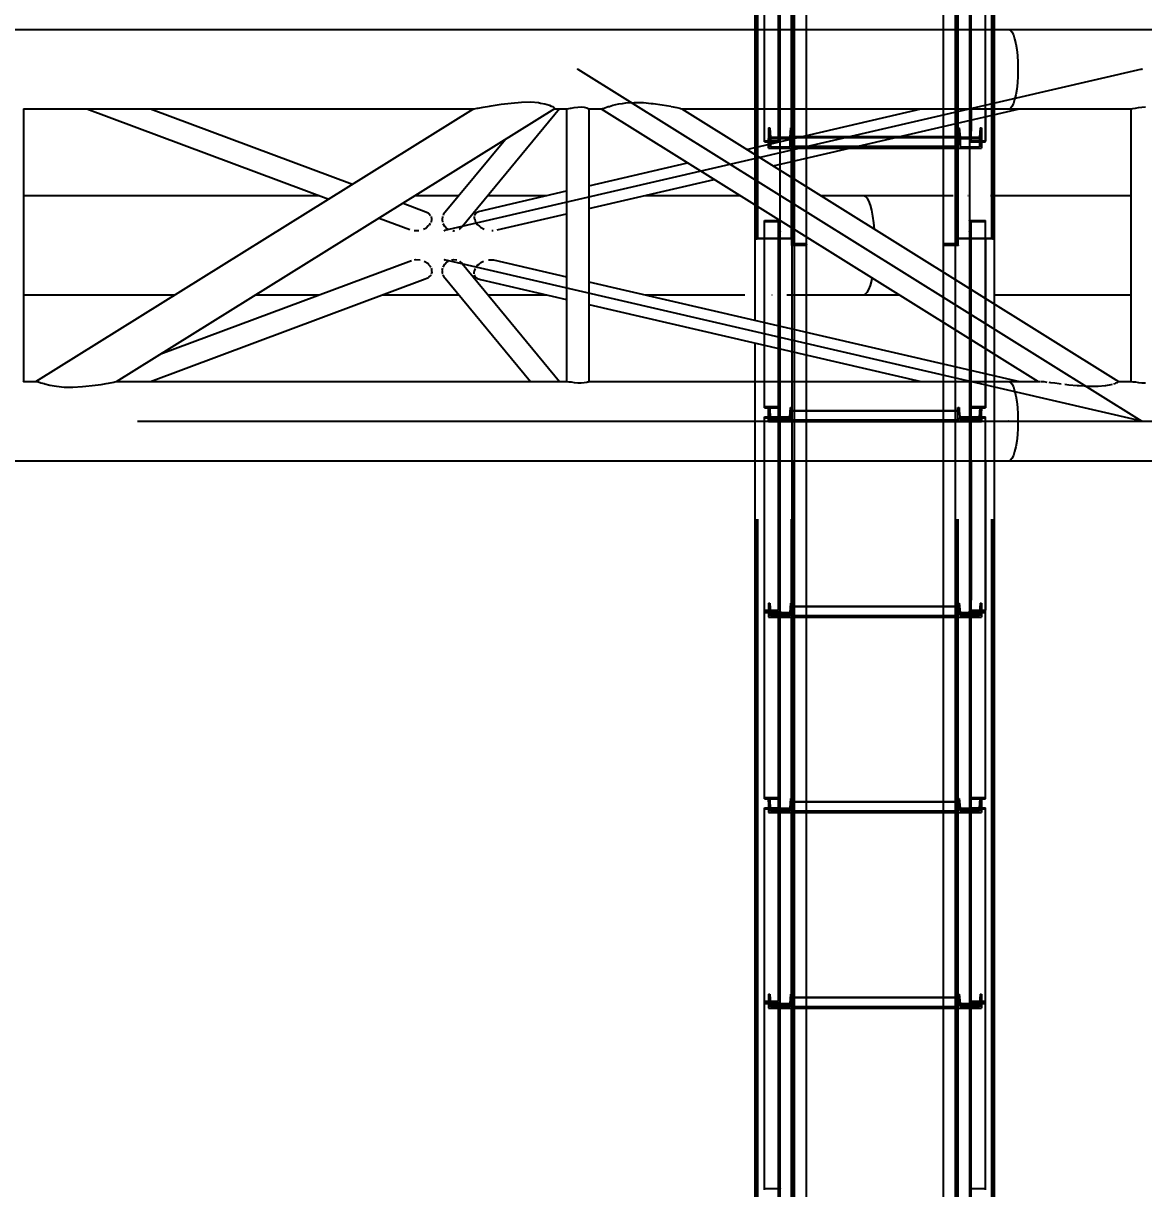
# Model space of a CAD drawing. Header units: millimetres. Extents: x 150209.93 to 150215.05, y 136675.65 to 136679.93.
# Drawn here: x 150214.08 to 150214.1946, y 136678.0263 to 136678.1456 of the extents above; entities that cross this region are included whole.
import ezdxf

# ---------------------------------------------------------------- set-up
doc = ezdxf.new("R2010")
doc.units = ezdxf.units.MM
doc.header["$LTSCALE"] = 0.25
for name, pattern in [('CENTER', [50.8, 31.75, -6.35, 6.35, -6.35]), ('XKITLINE00', [0]), ('XKITLINE02', [4, 2, -2]), ('XKITLINE03', [6, 3, -1, 1, -1])]:
    doc.linetypes.add(name, pattern=pattern)
doc.styles.add('ROMANS', font='romans.shx')
doc.dimstyles.new('MD300', dxfattribs={"dimtxt": 2.5, "dimasz": 2.5, "dimexe": 1, "dimexo": 1, "dimgap": 0.5, "dimtad": 1, "dimdec": 1, "dimlfac": 50, "dimrnd": 0.5, "dimdsep": 46, "dimtxsty": 'ROMANS', "dimcen": 1, "dimclrd": 146, "dimclre": 146, "dimclrt": 30, "dimadec": 1, "dimazin": 2, "dimtfac": 1, "dimtdec": 1, "dimtmove": 0, "dimatfit": 1, "dimfxl": 1, "dimtolj": 1, "dimtzin": 0, "dimlwd": -1, "dimlwe": -1, "dimarcsym": 0})

# ---------------------------------------------------------------- blocks, each defined once
blk = doc.blocks.new('çatıı')
at = {"color": 1, "linetype": 'XKITLINE03'}
for p, q in [((26144.38, 12458.8), (26144.38, 14115.53)), ((26241.36, 12458.8), (26241.36, 14115.53)), ((26150.38, 14100.27), (26150.38, 12460.27)), ((26235.38, 12460.27), (26235.38, 14100.27)), ((26144.38, 12513.12), (26144.38, 12615.08)), ((26241.36, 12615.08), (26241.36, 12513.12)), ((26150.38, 12509.83), (26150.38, 12514.86)), ((26150.38, 12510.37), (26235.36, 12510.37)), ((26235.36, 12514.86), (26235.36, 12509.83)), ((26144.38, 12377.79), (26144.38, 12472.99)), ((26241.36, 12472.99), (26241.36, 12377.79)), ((26144.38, 10818.82), (26144.38, 12467.2)), ((26241.36, 10818.82), (26241.36, 12467.2)), ((26150.38, 12460.27), (26150.38, 10820.27)), ((26235.38, 10820.27), (26235.38, 12460.27)), ((26144.38, 12273.01), (26144.38, 12371.98)), ((26150.38, 12370.07), (26150.38, 12371.74)), ((26150.38, 12370.25), (26235.36, 12370.25)), ((26235.36, 12371.74), (26235.36, 12370.07)), ((26241.36, 12371.98), (26241.36, 12273.01)), ((26144.38, 12177.81), (26144.38, 12273.01)), ((26150.38, 12270.08), (26150.38, 12271.75)), ((26235.36, 12271.75), (26235.36, 12270.08)), ((26241.36, 12273.01), (26241.36, 12177.81)), ((26150.38, 12270.26), (26235.36, 12270.26)), ((26144.38, 12073.03), (26144.38, 12172)), ((26150.38, 12170.09), (26150.38, 12171.76)), ((26150.38, 12170.27), (26235.36, 12170.27)), ((26235.36, 12171.76), (26235.36, 12170.09)), ((26241.36, 12172), (26241.36, 12073.03)), ((26144.38, 11977.83), (26144.38, 12073.03)), ((26150.38, 12070.1), (26150.38, 12071.77)), ((26150.38, 12070.28), (26235.36, 12070.28)), ((26235.36, 12071.77), (26235.36, 12070.1)), ((26241.36, 12073.03), (26241.36, 11977.83))]:
    blk.add_line(p, q, dxfattribs=at)
at = {"color": 116, "linetype": 'XKITLINE02', "true_color": 0x136734}
for p, q in [((26132.53, 12463.6), (26132.53, 14106.58)), ((26133.06, 12463.8), (26133.07, 14107.01)), ((26150.3, 12463.8), (26150.3, 14107.01)), ((26150.83, 12463.6), (26150.83, 14106.58)), ((26234.91, 12463.6), (26234.91, 14106.58)), ((26235.44, 12463.8), (26235.45, 14107.01)), ((26252.68, 12463.8), (26252.68, 14107.01)), ((26253.21, 12463.6), (26253.21, 14106.58)), ((26150.38, 12460.27), (26150.38, 14101.17)), ((26151.23, 12460.34), (26151.23, 14101.11)), ((26227.88, 12461.13), (26227.88, 14101.13)), ((26234.53, 12460.34), (26234.53, 14101.11)), ((26235.38, 12460.27), (26235.38, 14101.17)), ((26234.06, 12522.4), (26234.06, 14082.64)), ((26131.68, 12480.78), (26131.68, 14062.46)), ((26157.88, 12461.17), (26157.88, 14056.32)), ((26150.38, 13990.28), (26150.38, 12460.27)), ((26151.23, 13990.28), (26151.23, 12460.34)), ((26143.58, 12513.67), (26143.58, 12620.63)), ((26144.38, 12513.12), (26144.38, 12620.63)), ((26241.36, 12530.28), (26241.36, 12620.63)), ((26242.16, 12513.67), (26242.16, 12620.63)), ((26136.38, 12513.12), (26136.38, 12615.63)), ((26249.36, 12513.12), (26249.36, 12615.63)), ((26131.68, 12529.97), (26131.68, 12570.57)), ((26151.68, 12529.97), (26151.68, 12570.57)), ((26157.88, 12529.97), (26157.88, 12570.57)), ((26227.88, 12520.97), (26227.88, 12570.57)), ((26234.06, 12522.4), (26234.06, 12570.57)), ((26254.06, 12527.02), (26254.06, 12570.57)), ((26241.36, 12513.12), (26241.36, 12530.28)), ((26242.16, 12530.28), (26242.16, 12518.67)), ((26249.36, 12530.28), (26249.36, 12513.67)), ((26138.38, 12520.35), (26138.38, 12515.32)), ((26138.38, 12520.35), (26139.06, 12520.35)), ((26138.38, 12520.35), (26138.38, 12514.86)), ((26139.06, 12520.35), (26139.06, 12515.32)), ((26139.06, 12520.35), (26139.44, 12515.56)), ((26143.58, 12518.67), (26144.38, 12518.67)), ((26149.7, 12520.35), (26149.32, 12515.56)), ((26149.7, 12520.35), (26149.7, 12515.32)), ((26149.7, 12520.35), (26150.38, 12520.35)), ((26150.38, 12520.35), (26150.38, 12515.32)), ((26150.38, 12520.35), (26150.38, 12514.86)), ((26150.38, 12509.83), (26150.38, 12515.86)), ((26150.38, 12515.86), (26205.81, 12515.86)), ((26157.88, 12504.78), (26157.88, 12516.39)), ((26227.88, 12515.86), (26235.36, 12515.86)), ((26235.36, 12520.35), (26235.36, 12514.86)), ((26235.36, 12520.35), (26236.04, 12520.35)), ((26235.36, 12520.35), (26235.36, 12515.32)), ((26235.36, 12509.83), (26235.36, 12515.86)), ((26236.04, 12520.35), (26236.42, 12515.56)), ((26236.04, 12520.35), (26236.04, 12515.32)), ((26241.36, 12518.67), (26242.16, 12518.67)), ((26246.68, 12520.35), (26246.3, 12515.56)), ((26246.68, 12520.35), (26247.36, 12520.35)), ((26246.68, 12520.35), (26246.68, 12515.32)), ((26247.36, 12520.35), (26247.36, 12514.86)), ((26247.36, 12520.35), (26247.36, 12515.32)), ((26131.68, 12480.78), (26131.68, 12510.33)), ((26136.38, 12513.67), (26143.58, 12513.67)), ((26136.38, 12513.12), (26144.38, 12513.12)), ((26138.38, 12515.32), (26139.06, 12515.32)), ((26138.38, 12515.32), (26138.38, 12509.83)), ((26138.38, 12509.83), (26138.38, 12514.86)), ((26138.38, 12514.86), (26150.38, 12514.86)), ((26139.06, 12515.32), (26139.44, 12510.53)), ((26139.44, 12515.56), (26139.44, 12510.53)), ((26139.44, 12515.56), (26149.32, 12515.56)), ((26139.44, 12510.53), (26149.32, 12510.53)), ((26149.32, 12515.56), (26149.32, 12510.53)), ((26149.7, 12515.32), (26149.32, 12510.53)), ((26149.7, 12515.32), (26150.38, 12515.32)), ((26150.38, 12515.83), (26235.36, 12515.83)), ((26150.38, 12515.36), (26235.36, 12515.36)), ((26150.38, 12515.32), (26150.38, 12509.83)), ((26150.38, 12515.32), (26235.36, 12515.32)), ((26150.38, 12509.83), (26150.38, 12514.86)), ((26150.38, 12511.02), (26235.36, 12511.02)), ((26150.38, 12510.58), (26235.36, 12510.58)), ((26150.38, 12510.37), (26182.06, 12510.37)), ((26151.68, 12503.34), (26151.68, 12514.96)), ((26227.88, 12510.37), (26235.36, 12510.37)), ((26235.36, 12515.32), (26235.36, 12509.83)), ((26235.36, 12515.32), (26236.04, 12515.32)), ((26235.36, 12514.86), (26247.36, 12514.86)), ((26235.36, 12514.86), (26235.36, 12509.83)), ((26236.04, 12515.32), (26236.42, 12510.53)), ((26236.42, 12515.56), (26246.3, 12515.56)), ((26236.42, 12515.56), (26236.42, 12510.53)), ((26236.42, 12510.53), (26246.3, 12510.53)), ((26241.36, 12513.12), (26249.36, 12513.12)), ((26242.16, 12513.67), (26249.36, 12513.67)), ((26246.3, 12515.56), (26246.3, 12510.53)), ((26246.68, 12515.32), (26246.3, 12510.53)), ((26246.68, 12515.32), (26247.36, 12515.32)), ((26247.36, 12515.32), (26247.36, 12509.83)), ((26247.36, 12514.86), (26247.36, 12509.83)), ((26138.38, 12509.83), (26150.38, 12509.83)), ((26150.38, 12509.83), (26179.73, 12509.83)), ((26227.88, 12509.83), (26235.36, 12509.83)), ((26235.36, 12509.83), (26247.36, 12509.83)), ((26151.68, 12468.3), (26151.68, 12494.03)), ((26157.88, 12464.43), (26157.88, 12490.16)), ((26136.38, 12377.2), (26136.38, 12472.99)), ((26136.38, 12472.99), (26144.38, 12472.99)), ((26136.38, 12472.4), (26143.58, 12472.4)), ((26143.58, 12371.89), (26143.58, 12472.4)), ((26144.38, 12371.89), (26144.38, 12472.99)), ((26241.36, 12463.83), (26241.36, 12472.99)), ((26241.36, 12472.99), (26249.36, 12472.99)), ((26242.16, 12376.81), (26242.16, 12472.4)), ((26242.16, 12472.4), (26249.36, 12472.4)), ((26249.36, 12377.2), (26249.36, 12472.99)), ((26131.68, 12463.6), (26131.68, 12463.83)), ((26131.68, 12463.6), (26132.53, 12463.6)), ((26131.68, 12463.6), (26132.53, 12463.6)), ((26132.53, 12463.6), (26133.07, 12463.8)), ((26132.53, 12463.6), (26133.06, 12463.8)), ((26132.53, 10820.27), (26132.53, 12463.6)), ((26133.06, 10820.27), (26133.07, 12463.8)), ((26133.06, 12463.8), (26150.3, 12463.8)), ((26133.07, 12463.8), (26150.3, 12463.8)), ((26143.58, 12467.08), (26144.38, 12467.08)), ((26150.3, 10820.27), (26150.3, 12463.8)), ((26150.3, 12463.8), (26150.83, 12463.6)), ((26150.3, 12463.8), (26150.83, 12463.6)), ((26150.83, 10820.27), (26150.83, 12463.6)), ((26150.83, 12463.6), (26151.68, 12463.6)), ((26150.83, 12463.6), (26151.68, 12463.6)), ((26151.68, 12463.6), (26151.68, 12463.83)), ((26234.06, 12463.6), (26234.06, 12463.83)), ((26234.06, 10837.88), (26234.06, 12463.6)), ((26234.06, 12463.6), (26234.91, 12463.6)), ((26234.06, 12463.6), (26234.91, 12463.6)), ((26234.91, 12463.6), (26235.45, 12463.8)), ((26234.91, 12463.6), (26235.44, 12463.8)), ((26234.91, 10820.27), (26234.91, 12463.6)), ((26235.44, 10820.27), (26235.45, 12463.8)), ((26235.44, 12463.8), (26252.68, 12463.8)), ((26235.45, 12463.8), (26252.68, 12463.8)), ((26241.36, 12467.08), (26242.16, 12467.08)), ((26241.36, 12371.89), (26241.36, 12463.83)), ((26242.16, 12371.89), (26242.16, 12463.83)), ((26249.36, 12463.83), (26249.36, 12377.2)), ((26252.68, 10820.27), (26252.68, 12463.8)), ((26252.68, 12463.8), (26253.21, 12463.6)), ((26252.68, 12463.8), (26253.21, 12463.6)), ((26253.21, 10820.27), (26253.21, 12463.6)), ((26253.21, 12463.6), (26254.06, 12463.6)), ((26253.21, 12463.6), (26254.06, 12463.6)), ((26254.06, 12463.6), (26254.06, 12463.83)), ((26150.38, 12461.17), (26151.68, 12461.17)), ((26150.38, 12460.57), (26151.68, 12460.57)), ((26150.38, 10820.27), (26150.38, 12460.57)), ((26150.38, 12460.27), (26157.88, 12460.27)), ((26150.38, 12460.27), (26157.88, 12460.27)), ((26151.23, 12461.11), (26151.68, 12461.11)), ((26151.23, 12460.55), (26157.88, 12460.56)), ((26151.23, 10820.3), (26151.23, 12460.55)), ((26151.23, 12460.34), (26157.88, 12460.31)), ((26151.23, 12460.3), (26157.88, 12460.29)), ((26157.88, 12461.13), (26157.88, 12461.17)), ((26157.88, 12460.57), (26157.88, 12460.56)), ((26157.88, 12460.27), (26157.88, 12460.57)), ((26157.88, 10824.41), (26157.88, 12460.56)), ((26157.88, 12460.29), (26157.88, 12460.27)), ((26227.88, 12461.13), (26227.88, 12461.17)), ((26227.88, 12460.27), (26227.88, 12460.57)), ((26227.88, 12460.56), (26234.53, 12460.55)), ((26227.88, 10820.56), (26227.88, 12460.56)), ((26227.88, 12460.31), (26234.53, 12460.34)), ((26227.88, 12460.31), (26227.88, 12460.27)), ((26227.88, 12460.29), (26234.53, 12460.3)), ((26227.88, 12460.27), (26235.38, 12460.27)), ((26227.88, 12460.27), (26235.38, 12460.27)), ((26234.06, 12461.17), (26235.38, 12461.17)), ((26234.06, 12461.11), (26234.53, 12461.11)), ((26234.06, 12460.57), (26235.38, 12460.57)), ((26234.53, 10820.3), (26234.53, 12460.55)), ((26235.38, 10820.27), (26235.38, 12460.57)), ((26227.88, 12420.77), (26227.88, 12446.5)), ((26234.06, 12416.92), (26234.06, 12442.64)), ((26254.06, 12404.44), (26254.06, 12430.17)), ((26131.68, 10840.75), (26131.68, 12421.84)), ((26151.68, 12405.58), (26151.68, 12417.21)), ((26157.88, 12404.15), (26157.88, 12415.78)), ((26227.88, 12349.97), (26227.88, 12399.59)), ((26234.06, 12349.97), (26234.06, 12398.16)), ((26254.06, 12349.97), (26254.06, 12393.53)), ((26131.68, 12349.97), (26131.68, 12390.57)), ((26151.68, 12349.97), (26151.68, 12390.57)), ((26157.88, 12349.97), (26157.88, 12390.57)), ((26136.38, 12377.79), (26144.38, 12377.79)), ((26136.38, 12377.2), (26143.58, 12377.2)), ((26138.38, 12375.57), (26138.38, 12377.24)), ((26138.38, 12377.24), (26139.06, 12377.24)), ((26138.38, 12377.22), (26138.38, 12371.74)), ((26138.38, 12375.57), (26139.06, 12375.57)), ((26138.38, 12370.07), (26138.38, 12375.57)), ((26139.06, 12377.24), (26139.06, 12375.57)), ((26139.44, 12372.44), (26139.06, 12377.24)), ((26139.06, 12375.57), (26139.44, 12370.77)), ((26143.58, 12273.58), (26143.58, 12377.7)), ((26143.58, 12377.7), (26144.38, 12377.7)), ((26144.38, 12273.01), (26144.38, 12377.7)), ((26149.32, 12372.44), (26149.7, 12377.24)), ((26149.7, 12375.57), (26149.32, 12370.77)), ((26149.7, 12377.24), (26149.7, 12375.57)), ((26149.7, 12377.24), (26150.38, 12377.24)), ((26149.7, 12375.57), (26150.38, 12375.57)), ((26150.38, 12375.57), (26150.38, 12377.24)), ((26150.38, 12377.22), (26150.38, 12371.74)), ((26150.38, 12370.07), (26150.38, 12375.75)), ((26150.38, 12375.75), (26235.36, 12375.75)), ((26150.38, 12375.74), (26235.36, 12375.74)), ((26150.38, 12375.58), (26235.36, 12375.58)), ((26150.38, 12375.57), (26235.36, 12375.57)), ((26150.38, 12370.07), (26150.38, 12375.57)), ((26235.36, 12371.74), (26235.36, 12377.24)), ((26235.36, 12377.24), (26236.04, 12377.24)), ((26235.36, 12377.24), (26235.36, 12375.57)), ((26235.36, 12370.07), (26235.36, 12375.75)), ((26235.36, 12370.07), (26235.36, 12375.57)), ((26235.36, 12375.57), (26236.04, 12375.57)), ((26236.42, 12372.44), (26236.04, 12377.24)), ((26236.04, 12377.24), (26236.04, 12375.57)), ((26236.04, 12375.57), (26236.42, 12370.77)), ((26241.36, 12377.79), (26249.36, 12377.79)), ((26241.36, 12350.28), (26241.36, 12377.7)), ((26241.36, 12377.7), (26242.16, 12377.7)), ((26242.16, 12273.58), (26242.16, 12377.7)), ((26242.16, 12377.2), (26249.36, 12377.2)), ((26246.3, 12372.44), (26246.68, 12377.24)), ((26246.68, 12375.57), (26246.3, 12370.77)), ((26246.68, 12377.24), (26247.36, 12377.24)), ((26246.68, 12377.24), (26246.68, 12375.57)), ((26246.68, 12375.57), (26247.36, 12375.57)), ((26247.36, 12371.74), (26247.36, 12377.24)), ((26247.36, 12377.24), (26247.36, 12375.57)), ((26247.36, 12370.07), (26247.36, 12375.57)), ((26136.38, 12273.01), (26136.38, 12372.55)), ((26136.38, 12372.55), (26143.58, 12372.55)), ((26136.38, 12371.98), (26144.38, 12371.98)), ((26138.38, 12371.74), (26138.38, 12370.07)), ((26138.38, 12371.74), (26150.38, 12371.74)), ((26138.38, 12370.07), (26150.38, 12370.07)), ((26139.44, 12372.44), (26139.44, 12370.77)), ((26139.44, 12372.44), (26149.32, 12372.44)), ((26139.44, 12370.77), (26149.32, 12370.77)), ((26143.58, 12371.89), (26144.38, 12371.89)), ((26149.32, 12372.44), (26149.32, 12370.77)), ((26150.38, 12371.74), (26150.38, 12370.07)), ((26150.38, 12370.93), (26235.36, 12370.93)), ((26150.38, 12370.79), (26235.36, 12370.79)), ((26150.38, 12370.25), (26235.36, 12370.25)), ((26150.38, 12370.07), (26235.36, 12370.07)), ((26235.36, 12371.74), (26247.36, 12371.74)), ((26235.36, 12371.74), (26235.36, 12370.07)), ((26235.36, 12370.07), (26247.36, 12370.07)), ((26236.42, 12372.44), (26246.3, 12372.44)), ((26236.42, 12372.44), (26236.42, 12370.77)), ((26236.42, 12370.77), (26246.3, 12370.77)), ((26241.36, 12371.98), (26249.36, 12371.98)), ((26241.36, 12371.89), (26242.16, 12371.89)), ((26242.16, 12372.55), (26249.36, 12372.55)), ((26246.3, 12372.44), (26246.3, 12370.77)), ((26247.36, 12371.74), (26247.36, 12370.07)), ((26249.36, 12273.01), (26249.36, 12372.55)), ((26150.38, 12350.28), (26150.38, 10820.27)), ((26151.23, 12350.28), (26151.23, 10820.3)), ((26241.36, 12273.01), (26241.36, 12350.28)), ((26242.16, 12350.28), (26242.16, 12278.73)), ((26249.36, 12350.28), (26249.36, 12273.58)), ((26254.06, 10887.1), (26254.06, 12350.28)), ((26143.58, 12278.73), (26144.38, 12278.73)), ((26241.36, 12278.73), (26242.16, 12278.73)), ((26136.38, 12273.58), (26143.58, 12273.58)), ((26136.38, 12273.01), (26144.38, 12273.01)), ((26136.38, 12177.22), (26136.38, 12273.01)), ((26136.38, 12273.01), (26144.38, 12273.01)), ((26136.38, 12272.42), (26143.58, 12272.42)), ((26138.38, 12277.25), (26138.38, 12275.58)), ((26138.38, 12277.25), (26139.06, 12277.25)), ((26138.38, 12277.25), (26138.38, 12271.75)), ((26138.38, 12275.58), (26139.06, 12275.58)), ((26138.38, 12275.58), (26138.38, 12270.08)), ((26138.38, 12271.75), (26138.38, 12270.08)), ((26138.38, 12271.75), (26150.38, 12271.75)), ((26139.06, 12277.25), (26139.06, 12275.58)), ((26139.06, 12277.25), (26139.44, 12272.45)), ((26139.06, 12275.58), (26139.44, 12270.78)), ((26139.44, 12272.45), (26139.44, 12270.78)), ((26139.44, 12272.45), (26149.32, 12272.45)), ((26143.58, 12171.91), (26143.58, 12272.42)), ((26144.38, 12171.91), (26144.38, 12273.01)), ((26149.7, 12277.25), (26149.32, 12272.45)), ((26149.7, 12275.58), (26149.32, 12270.78)), ((26149.32, 12272.45), (26149.32, 12270.78)), ((26149.7, 12277.25), (26149.7, 12275.58)), ((26149.7, 12277.25), (26150.38, 12277.25)), ((26149.7, 12275.58), (26150.38, 12275.58)), ((26150.38, 12277.25), (26150.38, 12275.58)), ((26150.38, 12277.25), (26150.38, 12271.75)), ((26150.38, 12270.08), (26150.38, 12275.76)), ((26150.38, 12275.76), (26157.88, 12275.76)), ((26150.38, 12275.75), (26235.36, 12275.75)), ((26150.38, 12275.59), (26235.36, 12275.59)), ((26150.38, 12275.58), (26150.38, 12270.08)), ((26150.38, 12275.58), (26235.36, 12275.58)), ((26150.38, 12271.75), (26150.38, 12270.08)), ((26227.88, 12275.76), (26235.36, 12275.76)), ((26235.36, 12277.25), (26235.36, 12271.75)), ((26235.36, 12277.25), (26236.04, 12277.25)), ((26235.36, 12277.25), (26235.36, 12275.58)), ((26235.36, 12270.08), (26235.36, 12275.76)), ((26235.36, 12275.58), (26235.36, 12270.08)), ((26235.36, 12275.58), (26236.04, 12275.58)), ((26235.36, 12271.75), (26247.36, 12271.75)), ((26235.36, 12271.75), (26235.36, 12270.08)), ((26236.04, 12277.25), (26236.42, 12272.45)), ((26236.04, 12277.25), (26236.04, 12275.58)), ((26236.04, 12275.58), (26236.42, 12270.78)), ((26236.42, 12272.45), (26246.3, 12272.45)), ((26236.42, 12272.45), (26236.42, 12270.78)), ((26241.36, 12273.01), (26249.36, 12273.01)), ((26241.36, 12171.91), (26241.36, 12273.01)), ((26241.36, 12273.01), (26249.36, 12273.01)), ((26242.16, 12273.58), (26249.36, 12273.58)), ((26242.16, 12171.91), (26242.16, 12272.42)), ((26242.16, 12272.42), (26249.36, 12272.42)), ((26246.68, 12277.25), (26246.3, 12272.45)), ((26246.68, 12275.58), (26246.3, 12270.78)), ((26246.3, 12272.45), (26246.3, 12270.78)), ((26246.68, 12277.25), (26247.36, 12277.25)), ((26246.68, 12277.25), (26246.68, 12275.58)), ((26246.68, 12275.58), (26247.36, 12275.58)), ((26247.36, 12277.25), (26247.36, 12271.75)), ((26247.36, 12277.25), (26247.36, 12275.58)), ((26247.36, 12275.58), (26247.36, 12270.08)), ((26247.36, 12271.75), (26247.36, 12270.08)), ((26249.36, 12177.22), (26249.36, 12273.01)), ((26138.38, 12270.08), (26150.38, 12270.08)), ((26139.44, 12270.78), (26149.32, 12270.78)), ((26143.58, 12267.1), (26144.38, 12267.1)), ((26150.38, 12270.94), (26235.36, 12270.94)), ((26150.38, 12270.8), (26235.36, 12270.8)), ((26150.38, 12270.26), (26157.88, 12270.26)), ((26150.38, 12270.08), (26157.88, 12270.08)), ((26227.88, 12270.26), (26235.36, 12270.26)), ((26227.88, 12270.08), (26235.36, 12270.08)), ((26235.36, 12270.08), (26247.36, 12270.08)), ((26236.42, 12270.78), (26246.3, 12270.78)), ((26241.36, 12267.1), (26242.16, 12267.1)), ((26136.38, 12177.81), (26144.38, 12177.81)), ((26136.38, 12177.22), (26143.58, 12177.22)), ((26138.38, 12175.59), (26138.38, 12177.26)), ((26138.38, 12177.26), (26139.06, 12177.26)), ((26138.38, 12177.22), (26138.38, 12171.76)), ((26139.06, 12177.26), (26139.06, 12175.59)), ((26139.44, 12172.46), (26139.06, 12177.26)), ((26143.58, 12073.6), (26143.58, 12177.72)), ((26143.58, 12177.72), (26144.38, 12177.72)), ((26144.38, 12073.03), (26144.38, 12177.72)), ((26149.7, 12177.26), (26149.32, 12172.46)), ((26149.7, 12177.26), (26149.7, 12175.59)), ((26149.7, 12177.26), (26150.38, 12177.26)), ((26150.38, 12177.26), (26150.38, 12175.59)), ((26150.38, 12177.26), (26150.38, 12171.76)), ((26235.36, 12177.26), (26235.36, 12171.76)), ((26235.36, 12177.26), (26236.04, 12177.26)), ((26235.36, 12177.26), (26235.36, 12175.59)), ((26236.04, 12177.26), (26236.42, 12172.46)), ((26236.04, 12177.26), (26236.04, 12175.59)), ((26241.36, 12177.81), (26249.36, 12177.81)), ((26241.36, 12073.03), (26241.36, 12177.72)), ((26241.36, 12177.72), (26242.16, 12177.72)), ((26242.16, 12073.6), (26242.16, 12177.72)), ((26242.16, 12177.22), (26249.36, 12177.22)), ((26246.3, 12172.46), (26246.68, 12177.26)), ((26246.68, 12177.26), (26247.36, 12177.26)), ((26246.68, 12177.26), (26246.68, 12175.59)), ((26247.36, 12171.76), (26247.36, 12177.26)), ((26247.36, 12177.26), (26247.36, 12175.59)), ((26136.38, 12073.03), (26136.38, 12172.57)), ((26136.38, 12172.57), (26143.58, 12172.57)), ((26136.38, 12172), (26144.38, 12172)), ((26138.38, 12175.59), (26139.06, 12175.59)), ((26138.38, 12175.59), (26138.38, 12170.09)), ((26138.38, 12171.76), (26138.38, 12170.09)), ((26138.38, 12171.76), (26150.38, 12171.76)), ((26139.06, 12175.59), (26139.44, 12170.79)), ((26139.44, 12172.46), (26139.44, 12170.79)), ((26139.44, 12172.46), (26149.32, 12172.46)), ((26139.44, 12170.79), (26149.32, 12170.79)), ((26143.58, 12171.91), (26144.38, 12171.91)), ((26149.7, 12175.59), (26149.32, 12170.79)), ((26149.32, 12172.46), (26149.32, 12170.79)), ((26149.7, 12175.59), (26150.38, 12175.59)), ((26150.38, 12170.09), (26150.38, 12175.77)), ((26150.38, 12175.77), (26157.88, 12175.77)), ((26150.38, 12175.76), (26235.36, 12175.76)), ((26150.38, 12175.6), (26235.36, 12175.6)), ((26150.38, 12175.59), (26235.36, 12175.59)), ((26150.38, 12175.59), (26150.38, 12170.09)), ((26150.38, 12171.76), (26150.38, 12170.09)), ((26150.38, 12170.95), (26235.36, 12170.95)), ((26150.38, 12170.81), (26235.36, 12170.81)), ((26150.38, 12170.27), (26157.88, 12170.27)), ((26227.88, 12175.77), (26235.36, 12175.77)), ((26227.88, 12170.27), (26235.36, 12170.27)), ((26235.36, 12170.09), (26235.36, 12175.77)), ((26235.36, 12175.59), (26235.36, 12170.09)), ((26235.36, 12175.59), (26236.04, 12175.59)), ((26235.36, 12171.76), (26247.36, 12171.76)), ((26235.36, 12171.76), (26235.36, 12170.09)), ((26236.04, 12175.59), (26236.42, 12170.79)), ((26236.42, 12172.46), (26246.3, 12172.46)), ((26236.42, 12172.46), (26236.42, 12170.79)), ((26236.42, 12170.79), (26246.3, 12170.79)), ((26241.36, 12172), (26249.36, 12172)), ((26241.36, 12171.91), (26242.16, 12171.91)), ((26242.16, 12172.57), (26249.36, 12172.57)), ((26246.68, 12175.59), (26246.3, 12170.79)), ((26246.3, 12172.46), (26246.3, 12170.79)), ((26246.68, 12175.59), (26247.36, 12175.59)), ((26247.36, 12175.59), (26247.36, 12170.09)), ((26247.36, 12171.76), (26247.36, 12170.09)), ((26249.36, 12073.03), (26249.36, 12172.57)), ((26138.38, 12170.09), (26150.38, 12170.09)), ((26150.38, 12170.09), (26157.88, 12170.09)), ((26227.88, 12170.09), (26235.36, 12170.09)), ((26235.36, 12170.09), (26247.36, 12170.09)), ((26138.38, 12077.27), (26138.38, 12075.6)), ((26138.38, 12077.27), (26139.06, 12077.27)), ((26138.38, 12077.27), (26138.38, 12071.77)), ((26138.38, 12075.6), (26139.06, 12075.6)), ((26138.38, 12075.6), (26138.38, 12070.1)), ((26139.06, 12077.27), (26139.06, 12075.6)), ((26139.06, 12077.27), (26139.44, 12072.47)), ((26139.06, 12075.6), (26139.44, 12070.8)), ((26143.58, 12078.75), (26144.38, 12078.75)), ((26149.7, 12077.27), (26149.32, 12072.47)), ((26149.7, 12075.6), (26149.32, 12070.8)), ((26149.7, 12077.27), (26149.7, 12075.6)), ((26149.7, 12077.27), (26150.38, 12077.27)), ((26149.7, 12075.6), (26150.38, 12075.6)), ((26150.38, 12077.27), (26150.38, 12075.6)), ((26150.38, 12077.27), (26150.38, 12071.77)), ((26150.38, 12070.1), (26150.38, 12075.78)), ((26150.38, 12075.78), (26157.88, 12075.78)), ((26150.38, 12075.77), (26235.36, 12075.77)), ((26150.38, 12075.61), (26235.36, 12075.61)), ((26150.38, 12075.6), (26235.36, 12075.6)), ((26150.38, 12075.6), (26150.38, 12070.1)), ((26227.88, 12075.78), (26235.36, 12075.78)), ((26235.36, 12077.27), (26235.36, 12071.77)), ((26235.36, 12077.27), (26236.04, 12077.27)), ((26235.36, 12077.27), (26235.36, 12075.6)), ((26235.36, 12070.1), (26235.36, 12075.78)), ((26235.36, 12075.6), (26235.36, 12070.1)), ((26235.36, 12075.6), (26236.04, 12075.6)), ((26236.04, 12077.27), (26236.42, 12072.47)), ((26236.04, 12077.27), (26236.04, 12075.6)), ((26236.04, 12075.6), (26236.42, 12070.8)), ((26241.36, 12078.75), (26242.16, 12078.75)), ((26246.68, 12077.27), (26246.3, 12072.47)), ((26246.68, 12075.6), (26246.3, 12070.8)), ((26246.68, 12077.27), (26247.36, 12077.27)), ((26246.68, 12077.27), (26246.68, 12075.6)), ((26246.68, 12075.6), (26247.36, 12075.6)), ((26247.36, 12077.27), (26247.36, 12071.77)), ((26247.36, 12077.27), (26247.36, 12075.6)), ((26247.36, 12075.6), (26247.36, 12070.1)), ((26136.38, 12073.6), (26143.58, 12073.6)), ((26136.38, 12073.03), (26144.38, 12073.03)), ((26136.38, 11977.24), (26136.38, 12073.03)), ((26136.38, 12073.03), (26144.38, 12073.03)), ((26136.38, 12072.44), (26143.58, 12072.44)), ((26138.38, 12071.77), (26138.38, 12070.1)), ((26138.38, 12071.77), (26150.38, 12071.77)), ((26138.38, 12070.1), (26150.38, 12070.1)), ((26139.44, 12072.47), (26139.44, 12070.8)), ((26139.44, 12072.47), (26149.32, 12072.47)), ((26139.44, 12070.8), (26149.32, 12070.8)), ((26143.58, 11971.93), (26143.58, 12072.44)), ((26144.38, 11971.93), (26144.38, 12073.03)), ((26149.32, 12072.47), (26149.32, 12070.8)), ((26150.38, 12071.77), (26150.38, 12070.1)), ((26150.38, 12070.97), (26235.36, 12070.97)), ((26150.38, 12070.82), (26235.36, 12070.82)), ((26150.38, 12070.28), (26157.88, 12070.28)), ((26150.38, 12070.1), (26157.88, 12070.1)), ((26227.88, 12070.28), (26235.36, 12070.28)), ((26227.88, 12070.1), (26235.36, 12070.1)), ((26235.36, 12071.77), (26247.36, 12071.77)), ((26235.36, 12071.77), (26235.36, 12070.1)), ((26235.36, 12070.1), (26247.36, 12070.1)), ((26236.42, 12072.47), (26246.3, 12072.47)), ((26236.42, 12072.47), (26236.42, 12070.8)), ((26236.42, 12070.8), (26246.3, 12070.8)), ((26241.36, 12073.03), (26249.36, 12073.03)), ((26241.36, 11971.93), (26241.36, 12073.03)), ((26241.36, 12073.03), (26249.36, 12073.03)), ((26242.16, 12073.6), (26249.36, 12073.6)), ((26242.16, 11971.93), (26242.16, 12072.44)), ((26242.16, 12072.44), (26249.36, 12072.44)), ((26246.3, 12072.47), (26246.3, 12070.8)), ((26247.36, 12071.77), (26247.36, 12070.1)), ((26249.36, 11977.24), (26249.36, 12073.03)), ((26143.58, 12067.13), (26144.38, 12067.13)), ((26241.36, 12067.13), (26242.16, 12067.13)), ((26136.38, 11977.83), (26144.38, 11977.83)), ((26241.36, 11977.83), (26249.36, 11977.83))]:
    blk.add_line(p, q, dxfattribs=at)
at = {"color": 7, "linetype": 'XKITLINE00'}
for p, q in [((26131.68, 12570.57), (26131.68, 13989.97)), ((26151.68, 12570.57), (26151.68, 13989.97)), ((26157.88, 12570.57), (26157.88, 13989.97)), ((26227.88, 12570.57), (26227.88, 13989.97)), ((26234.06, 12570.57), (26234.06, 13989.97)), ((26254.06, 12570.57), (26254.06, 13989.97)), ((26131.68, 12510.33), (26131.68, 12529.97)), ((26151.68, 12514.96), (26151.68, 12529.97)), ((26157.88, 12516.39), (26157.88, 12529.97)), ((26234.06, 12463.83), (26234.06, 12522.4)), ((26254.06, 12463.83), (26254.06, 12527.02)), ((26205.81, 12515.86), (26227.88, 12515.86)), ((26227.88, 12461.17), (26227.88, 12520.97)), ((26182.06, 12510.37), (26227.88, 12510.37)), ((26157.88, 12490.16), (26157.88, 12504.78)), ((26179.73, 12509.83), (26227.88, 12509.83)), ((26151.68, 12494.03), (26151.68, 12503.34)), ((26131.68, 12463.83), (26131.68, 12480.78)), ((26151.68, 12463.83), (26151.68, 12468.3)), ((26131.68, 12421.84), (26131.68, 12463.83)), ((26131.68, 12463.83), (26151.68, 12463.83)), ((26131.68, 12463.83), (26151.68, 12463.83)), ((26151.68, 12417.21), (26151.68, 12463.83)), ((26157.88, 12461.17), (26157.88, 12464.43)), ((26234.06, 12442.64), (26234.06, 12463.83)), ((26234.06, 12463.83), (26254.06, 12463.83)), ((26234.06, 12463.83), (26254.06, 12463.83)), ((26254.06, 12430.17), (26254.06, 12463.83)), ((26151.68, 12461.17), (26157.88, 12461.17)), ((26151.68, 12461.11), (26157.88, 12461.13)), ((26151.68, 12460.57), (26157.88, 12460.57)), ((26157.88, 12460.57), (26157.88, 12461.17)), ((26157.88, 12415.78), (26157.88, 12460.57)), ((26227.88, 12461.17), (26227.88, 12461.13)), ((26227.88, 12461.17), (26234.06, 12461.17)), ((26227.88, 12461.13), (26234.06, 12461.11)), ((26227.88, 12460.57), (26227.88, 12461.13)), ((26227.88, 12446.5), (26227.88, 12460.57)), ((26227.88, 12460.57), (26234.06, 12460.57)), ((26227.88, 12399.59), (26227.88, 12420.77)), ((26234.06, 12398.16), (26234.06, 12416.92)), ((26131.68, 12390.57), (26131.68, 12410.21)), ((26151.68, 12390.57), (26151.68, 12405.58)), ((26157.88, 12390.57), (26157.88, 12404.15)), ((26254.06, 12393.53), (26254.06, 12404.44)), ((26131.68, 10930.57), (26131.68, 12349.97)), ((26151.68, 10930.57), (26151.68, 12349.97)), ((26157.88, 10930.57), (26157.88, 12349.97)), ((26227.88, 10930.57), (26227.88, 12349.97)), ((26234.06, 10930.57), (26234.06, 12349.97)), ((26254.06, 10930.57), (26254.06, 12349.97)), ((26157.88, 12275.76), (26227.88, 12275.76)), ((26157.88, 12270.26), (26227.88, 12270.26)), ((26157.88, 12270.08), (26227.88, 12270.08)), ((26157.88, 12175.77), (26227.88, 12175.77)), ((26157.88, 12170.27), (26227.88, 12170.27)), ((26157.88, 12170.09), (26227.88, 12170.09)), ((26157.88, 12075.78), (26227.88, 12075.78)), ((26157.88, 12070.28), (26227.88, 12070.28)), ((26157.88, 12070.1), (26227.88, 12070.1))]:
    blk.add_line(p, q, dxfattribs=at)
at = {"color": 8, "linetype": 'XKITLINE00'}
for p, q in [((25185.79, 12570.57), (26261.35, 12570.57)), ((26261.35, 12570.57), (27695.34, 12570.57)), ((26261.35, 12570.57), (26262.16, 12570.27)), ((26261.35, 12570.57), (26262.16, 12570.27)), ((26262.16, 12570.27), (26262.95, 12569.35)), ((26262.16, 12570.27), (26262.95, 12569.35)), ((26262.95, 12569.35), (26263.69, 12567.85)), ((26262.95, 12569.35), (26263.69, 12567.85)), ((26263.69, 12567.85), (26264.35, 12565.83)), ((26264.35, 12565.83), (26264.93, 12563.32)), ((26264.93, 12563.32), (26265.4, 12560.42)), ((26265.4, 12560.42), (26265.74, 12557.22)), ((26265.74, 12557.22), (26265.95, 12553.8)), ((26265.95, 12553.8), (26266.02, 12550.27)), ((26265.95, 12546.75), (26265.74, 12543.33)), ((26266.02, 12550.27), (26265.95, 12546.75)), ((26265.4, 12540.12), (26264.93, 12537.23)), ((26265.74, 12543.33), (26265.4, 12540.12)), ((26264.35, 12534.72), (26263.69, 12532.69)), ((26264.93, 12537.23), (26264.35, 12534.72)), ((25757.21, 12530.27), (25757.49, 12530.07)), ((25757.49, 12530.07), (25757.49, 12390.55)), ((25757.49, 12529.97), (25987.75, 12529.97)), ((25763.75, 12390.57), (25987.63, 12529.97)), ((25789.88, 12529.97), (25913.51, 12483.83)), ((25804.95, 12390.52), (26029.19, 12530.14)), ((25822.47, 12529.97), (25925.73, 12491.43)), ((26031.51, 12529.97), (25981.82, 12469.75)), ((25987.66, 12529.94), (25987.85, 12530.02)), ((25987.69, 12529.97), (25987.66, 12529.94)), ((25987.85, 12530.02), (25989.48, 12530.31)), ((25989.48, 12530.31), (25989.92, 12530.36)), ((25989.92, 12530.36), (25992.59, 12530.92)), ((25992.59, 12530.92), (25995.7, 12531.38)), ((25995.7, 12531.38), (25996.68, 12531.6)), ((25996.68, 12531.6), (26001.68, 12532.4)), ((26001.68, 12532.4), (26006.86, 12532.99)), ((26006.86, 12532.99), (26012.17, 12533.45)), ((26012.17, 12533.45), (26016.94, 12533.54)), ((26016.94, 12533.54), (26020.91, 12533.22)), ((26020.91, 12533.22), (26021.88, 12532.99)), ((26021.88, 12532.99), (26024.14, 12532.66)), ((26024.14, 12532.66), (26026.53, 12531.95)), ((26026.53, 12531.95), (26027.32, 12531.38)), ((26027.32, 12531.38), (26028.06, 12531.17)), ((26028.06, 12531.17), (26028.91, 12530.52)), ((26028.91, 12530.52), (26028.85, 12530.36)), ((26028.85, 12530.36), (26029.19, 12530.14)), ((26028.92, 12529.97), (26035.41, 12529.97)), ((26035.18, 12529.97), (26035.18, 12390.57)), ((26035.25, 12529.97), (26035.35, 12529.93)), ((26035.35, 12529.93), (26035.46, 12530.01)), ((26035.46, 12530.01), (26036.27, 12530.22)), ((26036.27, 12530.22), (26037.24, 12530.35)), ((26037.24, 12530.35), (26037.53, 12530.45)), ((26037.53, 12530.45), (26039.12, 12530.78)), ((26039.12, 12530.78), (26040.88, 12530.96)), ((26040.88, 12530.96), (26042.64, 12530.99)), ((26042.64, 12530.99), (26044.23, 12530.84)), ((26044.23, 12530.84), (26045.49, 12530.54)), ((26045.49, 12530.54), (26045.87, 12530.35)), ((26045.87, 12530.35), (26046.3, 12530.26)), ((26046.3, 12530.26), (26046.58, 12530.06)), ((26046.58, 12530.06), (26046.58, 12390.55)), ((26046.58, 12529.97), (26053.11, 12529.97)), ((26052.83, 12529.96), (26052.84, 12529.95)), ((26052.84, 12529.95), (26053.02, 12529.93)), ((26052.84, 12529.95), (26276.3, 12390.57)), ((26053.02, 12529.93), (26053.44, 12530.14)), ((26053.44, 12530.14), (26054.37, 12530.29)), ((26054.37, 12530.29), (26054.68, 12530.54)), ((26054.68, 12530.54), (26056.5, 12531.14)), ((26056.5, 12531.14), (26057.14, 12531.26)), ((26057.14, 12531.26), (26058.78, 12531.91)), ((26058.78, 12531.91), (26061.84, 12532.58)), ((26061.84, 12532.58), (26063.87, 12532.8)), ((26063.87, 12532.8), (26065.48, 12533.1)), ((26065.48, 12533.1), (26069.71, 12533.35)), ((26069.71, 12533.35), (26074.47, 12533.21)), ((26074.47, 12533.21), (26078.46, 12532.8)), ((26078.46, 12532.8), (26079.49, 12532.73)), ((26079.49, 12532.73), (26084.15, 12532.13)), ((26084.15, 12532.13), (26088.44, 12531.33)), ((26088.44, 12531.33), (26088.71, 12531.26)), ((26088.71, 12531.26), (26091.54, 12530.72)), ((26091.54, 12530.72), (26093.03, 12530.29)), ((26093.03, 12530.29), (26093.53, 12530.21)), ((26093.53, 12530.21), (26094.06, 12529.96)), ((26094.05, 12529.97), (26261.35, 12529.97)), ((26094.06, 12529.96), (26317.54, 12390.57)), ((26127.2, 12509.3), (26216.59, 12529.97)), ((26140.79, 12500.82), (26266.81, 12529.97)), ((26261.35, 12529.97), (26262.16, 12530.28)), ((26261.35, 12529.97), (26262.16, 12530.28)), ((26261.35, 12529.97), (26324.02, 12529.97)), ((26262.95, 12531.2), (26262.16, 12530.28)), ((26262.95, 12531.2), (26262.16, 12530.28)), ((26263.69, 12532.69), (26262.95, 12531.2)), ((26263.69, 12532.69), (26262.95, 12531.2)), ((26323.76, 12529.97), (26323.76, 12390.57)), ((26323.87, 12529.97), (26323.97, 12529.93)), ((26323.97, 12529.93), (26324.04, 12529.99)), ((26324.04, 12529.99), (26324.85, 12530.19)), ((26324.85, 12530.19), (26325.96, 12530.34)), ((26325.96, 12530.34), (26326.11, 12530.4)), ((26326.11, 12530.4), (26327.7, 12530.74)), ((26327.7, 12530.74), (26329.46, 12530.94)), ((26329.46, 12530.94), (26331.22, 12530.98)), ((26003.88, 12514.38), (25972.31, 12476.12)), ((26046.58, 12490.65), (26097.11, 12502.34)), ((26046.58, 12479.03), (26110.7, 12493.86)), ((25990.12, 12477.59), (26035.18, 12488.01)), ((25757.49, 12485.67), (25908.56, 12485.67)), ((25951.54, 12481.79), (25963.26, 12477.42)), ((25957.78, 12485.67), (25980.2, 12485.67)), ((25994.96, 12485.67), (26025.08, 12485.67)), ((26075.3, 12485.67), (26123.83, 12485.67)), ((26165.07, 12485.67), (26187, 12485.67)), ((26187, 12485.67), (26232.88, 12485.67)), ((26187, 12485.67), (26187.91, 12485.36)), ((26187, 12485.67), (26187.91, 12485.36)), ((26187.91, 12485.36), (26188.81, 12484.43)), ((26187.91, 12485.36), (26188.81, 12484.43)), ((26188.81, 12484.43), (26189.65, 12482.91)), ((26188.81, 12484.43), (26189.66, 12482.91)), ((26189.66, 12482.91), (26190.44, 12480.82)), ((26190.44, 12480.82), (26191.14, 12478.24)), ((26240.38, 12485.67), (26240.65, 12485.67)), ((26252.08, 12485.67), (26323.76, 12485.67)), ((25939.33, 12474.19), (25955.09, 12468.31)), ((25963.26, 12477.42), (25964.36, 12476.76)), ((25964.36, 12476.76), (25964.76, 12476.53)), ((25964.76, 12476.53), (25965.59, 12475.47)), ((25965.85, 12474.89), (25966.09, 12473.76)), ((25971.65, 12474.76), (25971.55, 12473.52)), ((25971.71, 12474.89), (25971.65, 12474.76)), ((25972.31, 12476.12), (25972, 12475.47)), ((25988, 12474.89), (25987.97, 12474.13)), ((25987.97, 12474.13), (25988.22, 12473.56)), ((25988.84, 12476.79), (25988.03, 12475.58)), ((25988.03, 12475.58), (25988.03, 12475.48)), ((25988.84, 12476.79), (25990.12, 12477.59)), ((25999.67, 12468.18), (26035.18, 12476.39)), ((26191.14, 12478.24), (26191.73, 12475.2)), ((26191.73, 12475.2), (26192.21, 12471.81)), ((25962.04, 12468.45), (25963.53, 12469.24)), ((25964.24, 12469.96), (25963.53, 12469.24)), ((25964.24, 12469.96), (25964.95, 12470.58)), ((25965.46, 12471.46), (25964.95, 12470.58)), ((25965.85, 12472.13), (25965.83, 12472.11)), ((25966.03, 12473.52), (25965.85, 12472.13)), ((25966.09, 12473.76), (25966.03, 12473.52)), ((25971.55, 12473.52), (25971.51, 12473.21)), ((25971.51, 12473.21), (25971.76, 12472.11)), ((25971.95, 12471.46), (25972.76, 12470.1)), ((25972.76, 12470.1), (25972.91, 12469.96)), ((25972.91, 12469.96), (25974.03, 12468.85)), ((25974.03, 12468.85), (25974.79, 12468.45)), ((25980.29, 12468.45), (25980.61, 12468.6)), ((25980.61, 12468.6), (25981.82, 12469.75)), ((25988.22, 12473.56), (25988.46, 12472.52)), ((25988.46, 12472.52), (25988.74, 12472.11)), ((25989.17, 12471.47), (25989.53, 12470.94)), ((25989.53, 12470.94), (25990.67, 12470)), ((25990.67, 12470), (25991.11, 12469.55)), ((25991.11, 12469.55), (25993.01, 12468.47)), ((25993.01, 12468.47), (25993.05, 12468.46)), ((26192.21, 12471.81), (26192.53, 12468.55)), ((25957.24, 12467.76), (25959.51, 12467.74)), ((25957.24, 12467.76), (25957.24, 12467.76)), ((25959.51, 12467.74), (25959.59, 12467.76)), ((25976.96, 12467.76), (25977.34, 12467.69)), ((25977.34, 12467.69), (25977.98, 12467.76)), ((25996.97, 12467.77), (25997.5, 12467.74)), ((25997.5, 12467.74), (25997.61, 12467.77)), ((25827.69, 12404.68), (25955.88, 12452.53)), ((25957.37, 12452.8), (25958.09, 12452.93)), ((25958.09, 12452.93), (25960.34, 12452.8)), ((25962.42, 12452.15), (25964.15, 12451.04)), ((25964.15, 12451.04), (25964.44, 12450.67)), ((25964.44, 12450.67), (25965.44, 12449.63)), ((25972.69, 12450.52), (25971.85, 12449.1)), ((25972.69, 12450.52), (25972.85, 12450.67)), ((25972.85, 12450.67), (25973.96, 12451.77)), ((25973.96, 12451.77), (25974.61, 12452.12)), ((25976.54, 12452.8), (25977.27, 12452.94)), ((25977.27, 12452.94), (25979, 12452.74)), ((25980.36, 12452.12), (25980.54, 12452.03)), ((25980.54, 12452.03), (25981.76, 12450.88)), ((25981.76, 12450.88), (26031.51, 12390.57)), ((25989.64, 12450.06), (25990.42, 12450.63)), ((25990.42, 12450.63), (25991.28, 12451.39)), ((25991.28, 12451.39), (25992.74, 12452.11)), ((25995.21, 12452.79), (25995.49, 12452.86)), ((25995.49, 12452.86), (25997.74, 12452.82)), ((25997.74, 12452.82), (26035.18, 12444.16)), ((25965.72, 12444.98), (25964.61, 12443.86)), ((25965.44, 12449.63), (25965.68, 12449.1)), ((25965.76, 12445.09), (25965.72, 12444.98)), ((25965.96, 12448.46), (25966.15, 12448.04)), ((25966.24, 12446.43), (25965.96, 12445.67)), ((25966.15, 12448.04), (25966.15, 12447.11)), ((25966.15, 12447.11), (25966.24, 12446.43)), ((25971.69, 12448.46), (25971.46, 12447.41)), ((25971.46, 12447.41), (25971.49, 12447.1)), ((25971.49, 12447.1), (25971.6, 12445.86)), ((25971.6, 12445.86), (25971.68, 12445.67)), ((25971.97, 12445.09), (25972.26, 12444.49)), ((25972.26, 12444.49), (26016.75, 12390.57)), ((25987.83, 12446.88), (25987.73, 12445.67)), ((25987.93, 12447.07), (25987.83, 12446.88)), ((25987.85, 12445.08), (25988.33, 12444.1)), ((25988.4, 12448.45), (25987.93, 12447.07)), ((25989.64, 12450.06), (25988.88, 12449.09)), ((25822.44, 12390.57), (25962.93, 12443.02)), ((25962.93, 12443.02), (25964.54, 12443.79)), ((25964.61, 12443.86), (25964.54, 12443.79)), ((25988.33, 12444.1), (25988.71, 12443.83)), ((25988.71, 12443.83), (25989.49, 12443.19)), ((25989.49, 12443.19), (25991.24, 12442.7)), ((25991.24, 12442.7), (26035.18, 12432.53)), ((26046.58, 12441.52), (26266.84, 12390.57)), ((26190.44, 12439.73), (26189.66, 12437.64)), ((26191.14, 12442.31), (26190.44, 12439.73)), ((26191.38, 12443.54), (26191.14, 12442.31)), ((25757.49, 12434.87), (25834.89, 12434.87)), ((25876.19, 12434.87), (25908.59, 12434.87)), ((25941.12, 12434.87), (25980.2, 12434.87)), ((25994.96, 12434.87), (26025.06, 12434.87)), ((26075.33, 12434.87), (26126.38, 12434.87)), ((26140.1, 12434.87), (26140.38, 12434.87)), ((26147.88, 12434.87), (26187, 12434.87)), ((26187, 12434.87), (26187.91, 12435.19)), ((26187, 12434.87), (26187.91, 12435.19)), ((26187, 12434.87), (26205.27, 12434.87)), ((26188.81, 12436.12), (26187.91, 12435.19)), ((26188.81, 12436.12), (26187.91, 12435.19)), ((26189.65, 12437.64), (26188.81, 12436.12)), ((26189.66, 12437.64), (26188.81, 12436.12)), ((26254.36, 12434.87), (26323.76, 12434.87)), ((26046.58, 12429.9), (26216.57, 12390.57)), ((25757.21, 12390.46), (25757.49, 12390.55)), ((25757.49, 12390.57), (25763.88, 12390.57)), ((25763.83, 12390.57), (25763.91, 12390.62)), ((25763.91, 12390.62), (25763.89, 12390.57)), ((25763.89, 12390.57), (25764.83, 12390.44)), ((25764.83, 12390.44), (25765.18, 12390.41)), ((25765.18, 12390.41), (25766.23, 12389.97)), ((25766.23, 12389.97), (25768.01, 12389.6)), ((25768.01, 12389.6), (25768.34, 12389.42)), ((25768.34, 12389.42), (25770.92, 12388.72)), ((25770.92, 12388.72), (25774.33, 12388.2)), ((25774.33, 12388.2), (25778.2, 12387.77)), ((25778.2, 12387.77), (25782.71, 12387.7)), ((25782.71, 12387.7), (25787.66, 12387.99)), ((25787.66, 12387.99), (25789.38, 12388.2)), ((25789.38, 12388.2), (25792.57, 12388.48)), ((25792.57, 12388.48), (25797.12, 12389.1)), ((25797.12, 12389.1), (25799.63, 12389.6)), ((25799.63, 12389.6), (25800.96, 12389.77)), ((25800.96, 12389.77), (25803.67, 12390.28)), ((25803.67, 12390.28), (25804.1, 12390.41)), ((25804.1, 12390.41), (25804.95, 12390.52)), ((25805.04, 12390.57), (26035.45, 12390.57)), ((26035.3, 12390.57), (26035.35, 12390.62)), ((26035.35, 12390.62), (26035.46, 12390.58)), ((26035.46, 12390.58), (26036.27, 12390.48)), ((26036.27, 12390.48), (26037.24, 12390.41)), ((26037.24, 12390.41), (26037.53, 12390.33)), ((26037.53, 12390.33), (26039.12, 12390.07)), ((26039.12, 12390.07), (26040.88, 12389.93)), ((26040.88, 12389.93), (26042.64, 12389.91)), ((26042.64, 12389.91), (26044.23, 12390.02)), ((26044.23, 12390.02), (26045.49, 12390.26)), ((26045.49, 12390.26), (26045.87, 12390.41)), ((26045.87, 12390.41), (26046.3, 12390.46)), ((26046.3, 12390.46), (26046.58, 12390.55)), ((26046.58, 12390.57), (26261.34, 12390.57)), ((26261.34, 12390.57), (26277.37, 12390.57)), ((26261.34, 12390.57), (26262.16, 12390.27)), ((26261.34, 12390.57), (26262.16, 12390.27)), ((26262.16, 12390.27), (26262.95, 12389.35)), ((26262.16, 12390.27), (26262.95, 12389.35)), ((26262.95, 12389.35), (26263.68, 12387.85)), ((26262.95, 12389.35), (26263.69, 12387.85)), ((26263.68, 12387.85), (26264.35, 12385.83)), ((26263.69, 12387.85), (26264.36, 12385.83)), ((26264.36, 12385.83), (26264.93, 12383.32)), ((26277.69, 12390.54), (26279.03, 12390.53)), ((26279.03, 12390.53), (26279.2, 12390.5)), ((26279.2, 12390.5), (26280.89, 12390.29)), ((26281.81, 12390.18), (26282.65, 12390.07)), ((26282.65, 12390.07), (26284.96, 12389.87)), ((26284.96, 12389.87), (26287.04, 12389.54)), ((26287.04, 12389.54), (26288.1, 12389.42)), ((26289.94, 12389.2), (26292.1, 12388.95)), ((26292.1, 12388.95), (26296.32, 12388.62)), ((26296.32, 12388.62), (26297.3, 12388.5)), ((26297.3, 12388.5), (26302.46, 12388.17)), ((26302.46, 12388.17), (26306.99, 12388.18)), ((26306.99, 12388.18), (26310.66, 12388.53)), ((26310.66, 12388.53), (26310.99, 12388.62)), ((26310.99, 12388.62), (26313.65, 12388.99)), ((26313.65, 12388.99), (26314.39, 12389.2)), ((26315.11, 12389.42), (26315.68, 12389.59)), ((26315.68, 12389.59), (26316.03, 12389.87)), ((26316.03, 12389.87), (26316.99, 12390.1)), ((26316.99, 12390.1), (26317.08, 12390.18)), ((26317.21, 12390.29), (26317.47, 12390.53)), ((26317.47, 12390.53), (26317.54, 12390.54)), ((26317.51, 12390.57), (26324.15, 12390.57)), ((26323.91, 12390.57), (26323.97, 12390.62)), ((26323.97, 12390.62), (26324.04, 12390.59)), ((26324.04, 12390.59), (26324.85, 12390.49)), ((26324.85, 12390.49), (26325.96, 12390.41)), ((26325.96, 12390.41), (26326.11, 12390.37)), ((26326.11, 12390.37), (26327.7, 12390.09)), ((26327.7, 12390.09), (26329.46, 12389.93)), ((26329.46, 12389.93), (26331.22, 12389.9)), ((26264.93, 12383.32), (26265.4, 12380.42)), ((26265.4, 12380.42), (26265.75, 12377.22)), ((26265.75, 12377.22), (26265.96, 12373.8)), ((26265.96, 12373.8), (26266.03, 12370.27)), ((26266.03, 12370.27), (26265.96, 12366.75)), ((26265.75, 12363.33), (26265.4, 12360.12)), ((26265.96, 12366.75), (26265.75, 12363.33)), ((26264.93, 12357.23), (26264.36, 12354.72)), ((26265.4, 12360.12), (26264.93, 12357.23)), ((25185.79, 12349.97), (26261.34, 12349.97)), ((26261.34, 12349.97), (26262.16, 12350.28)), ((26261.34, 12349.97), (26262.16, 12350.28)), ((26261.34, 12349.97), (27695.34, 12349.97)), ((26262.95, 12351.2), (26262.16, 12350.28)), ((26262.95, 12351.2), (26262.16, 12350.28)), ((26263.68, 12352.69), (26262.95, 12351.2)), ((26263.69, 12352.69), (26262.95, 12351.2)), ((26264.35, 12354.72), (26263.68, 12352.69)), ((26264.36, 12354.72), (26263.69, 12352.69))]:
    blk.add_line(p, q, dxfattribs=at)
at = {"color": 8, "linetype": 'CENTER'}
for p, q in [((26329.46, 12550.27), (25972.81, 12467.77)), ((26040.88, 12550.27), (26329.46, 12370.27)), ((26329.46, 12370.27), (25972.81, 12452.77)), ((24815.89, 12370.27), (26261.34, 12370.27)), ((26261.34, 12370.27), (27695.34, 12370.27))]:
    blk.add_line(p, q, dxfattribs=at)
at = {"color": 8, "linetype": 'XKITLINE00'}
for centre in [(26040.88, 12550.27), (26329.46, 12550.27), (25972.81, 12467.77), (25972.81, 12452.77), (26261.34, 12370.27), (26261.34, 12370.27), (26329.46, 12370.27), (26329.46, 12370.27)]:
    blk.add_circle(centre, 0.05, dxfattribs=at)
at = {"color": 1, "linetype": 'XKITLINE00'}
for centre in [(26144.38, 12513.12), (26150.38, 12514.86), (26150.38, 12510.37), (26235.36, 12514.86), (26235.36, 12510.37), (26241.36, 12513.12), (26150.38, 12509.83), (26235.36, 12509.83), (26144.38, 12472.99), (26241.36, 12472.99), (26144.38, 12467.2), (26241.36, 12467.2), (26144.38, 12458.8), (26150.38, 12460.27), (26150.38, 12460.27), (26235.38, 12460.27), (26235.38, 12460.27), (26241.36, 12458.8), (26144.38, 12377.79), (26241.36, 12377.79), (26144.38, 12371.98), (26150.38, 12371.74), (26150.38, 12370.25), (26150.38, 12370.07), (26235.36, 12371.74), (26235.36, 12370.25), (26235.36, 12370.07), (26241.36, 12371.98), (26144.38, 12273.01), (26144.38, 12273.01), (26150.38, 12271.75), (26235.36, 12271.75), (26241.36, 12273.01), (26241.36, 12273.01), (26150.38, 12270.26), (26150.38, 12270.08), (26235.36, 12270.26), (26235.36, 12270.08), (26144.38, 12177.81), (26241.36, 12177.81), (26144.38, 12172), (26150.38, 12171.76), (26150.38, 12170.27), (26235.36, 12171.76), (26235.36, 12170.27), (26241.36, 12172), (26150.38, 12170.09), (26235.36, 12170.09), (26144.38, 12073.03), (26144.38, 12073.03), (26150.38, 12071.77), (26150.38, 12070.28), (26150.38, 12070.1), (26235.36, 12071.77), (26235.36, 12070.28), (26235.36, 12070.1), (26241.36, 12073.03), (26241.36, 12073.03), (26144.38, 11977.83), (26241.36, 11977.83)]:
    blk.add_circle(centre, 0.05, dxfattribs=at)
blk = doc.blocks.new('*D8')
at = {"color": 146, "transparency": 16777216}
for p, q in [((150214.91743, 136678.24692), (150215.05387, 136678.24692)), ((150214.05387, 136678.21692), (150214.05387, 136677.37684)), ((150214.91743, 136677.34684), (150215.05387, 136677.34684))]:
    blk.add_line(p, q, dxfattribs=at)
for points in [[(150214.04887, 136678.21692), (150214.05887, 136678.21692), (150214.05387, 136678.24692)], [(150214.04887, 136677.37684), (150214.05887, 136677.37684), (150214.05387, 136677.34684)]]:
    blk.add_solid(points, dxfattribs=at)
at = {"layer": 'DEFPOINTS', "color": 0, "transparency": 16777216}
for p in [(150213.91743, 136678.24692), (150213.91743, 136677.34684), (150214.05387, 136677.34684)]:
    blk.add_point(p, dxfattribs=at)
at = {"color": 30, "transparency": 16777216, "insert": (150214.02887, 136677.79688), "char_height": 0.03, "attachment_point": 5, "rotation": 90, "style": 'ROMANS'}
blk.add_mtext('\\A1;45', dxfattribs=at)

msp = doc.modelspace()

# ---------------------------------------------------------------- block references
at = {"xscale": 0.0002000170049888334, "yscale": 0.0002000170049888334, "zscale": 0.0002000170049888334}
msp.add_blockref('çatıı', (150208.92807, 136675.63059), dxfattribs=at)

# ---------------------------------------------------------------- dimensions: what is measured, and where the dimension line sits
dim = msp.add_aligned_dim(p1=(150213.91743, 136678.24692), p2=(150213.91743, 136677.34684), distance=0.13644, dimstyle='MD300', override={"dimtxt": 0.03, "dimasz": 0.03, "dimgap": 0.01})
dim.commit()
dim.dimension.update_dxf_attribs({"geometry": '*D8', "text_midpoint": (150214.02887, 136677.79688)})

doc.saveas('drawing.dxf')
